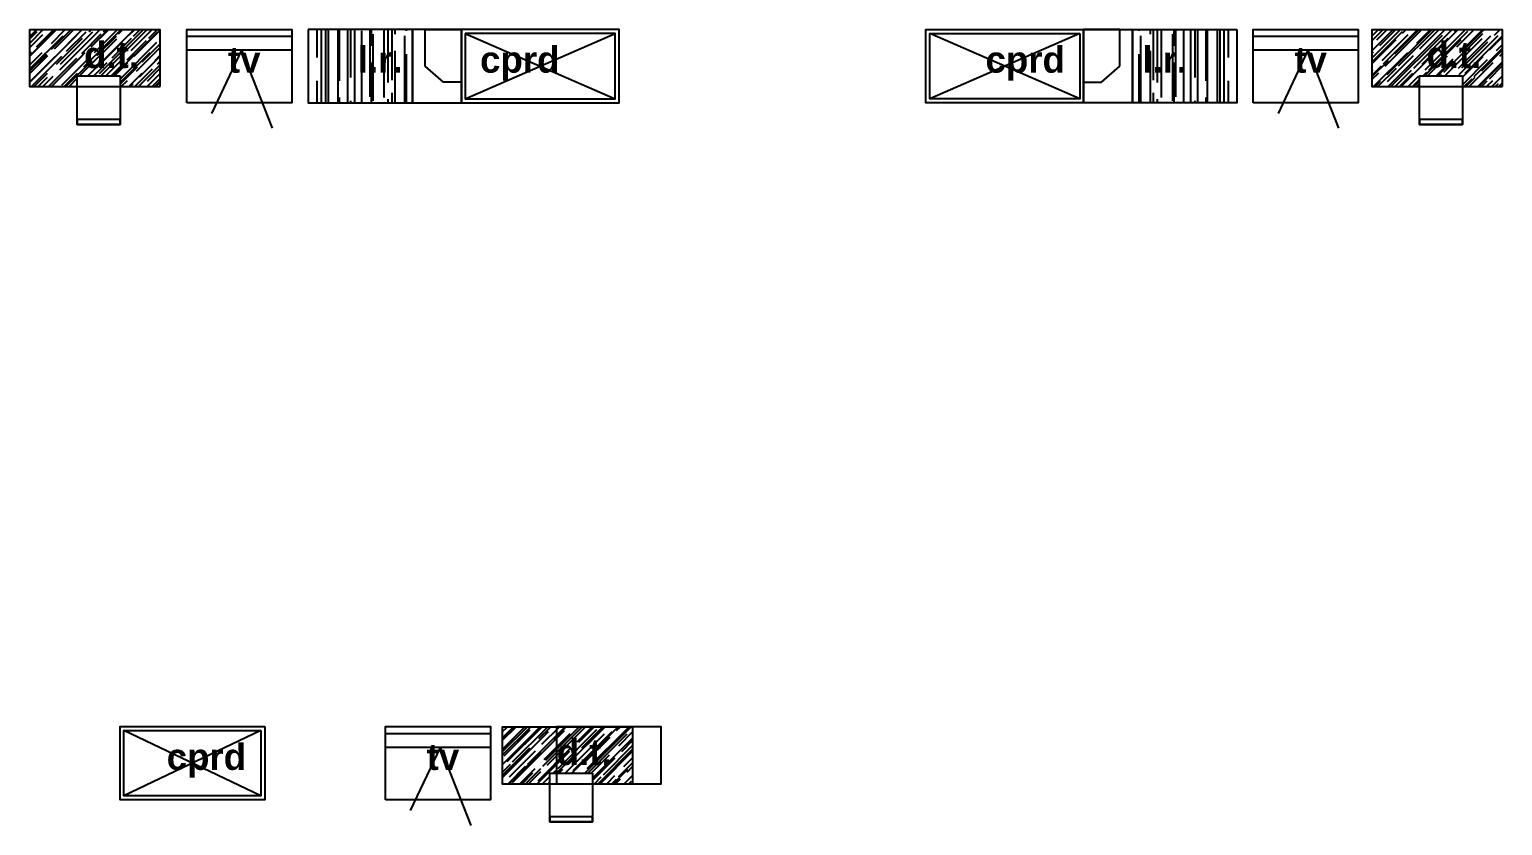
# Model space of a CAD drawing. Extents: x 250879 to 348495, y -51522 to -9360.
# Drawn here: x 286229 to 287352, y -21065 to -20458 of the extents above; entities that cross this region are included whole.
import ezdxf

# ---------------------------------------------------------------- set-up
doc = ezdxf.new("R2010")
doc.units = 0
for name, color, linetype in [('AXIS', 1, 'CONTINUOUS'), ('col', 2, 'CONTINUOUS'), ('DOOR', 4, 'CONTINUOUS'), ('WALL', 7, 'CONTINUOUS')]:
    doc.layers.add(name, color=color, linetype=linetype)
doc.styles.add('STYLE4', font='arialbd.ttf', dxfattribs={"height": 0.2})

# ---------------------------------------------------------------- blocks, each defined once
blk = doc.blocks.new('CPRD')
at = {"layer": 'DOOR'}
for p, q in [((-170853.4, 60429.6), (-170903.3, 60325.2)), ((-170903.3, 60429.6), (-170853.4, 60325.2))]:
    blk.add_line(p, q, dxfattribs=at)
for points in [[(-170906.3, 60432.6), (-170850.4, 60432.6), (-170850.4, 60322.2), (-170906.3, 60322.2)], [(-170903.3, 60429.6), (-170853.4, 60429.6), (-170853.4, 60325.2), (-170903.3, 60325.2)]]:
    blk.add_lwpolyline(points, close=True, dxfattribs=at)
at = {"layer": 'DOOR', "insert": (-170893.3, 60357.8), "char_height": 20, "width": 203.818, "attachment_point": 1, "rotation": 90, "style": 'STYLE4'}
blk.add_mtext('cprd', dxfattribs=at)
blk = doc.blocks.new('tv2')
at = {"layer": 'DOOR'}
for q in [(-170830.9, 60583.7), (-170842.3, 60537.5)]:
    blk.add_line((-170890.4, 60560.2), q, dxfattribs=at)
for points in [[(-170850.4, 60518.6), (-170906.3, 60518.6), (-170906.3, 60598.6), (-170850.4, 60598.6)], [(-170901.1, 60598.6), (-170890.4, 60598.6), (-170890.4, 60518.6), (-170901.1, 60518.6)]]:
    blk.add_lwpolyline(points, close=True, dxfattribs=at)
at = {"layer": 'DOOR', "insert": (-170893.3, 60550), "char_height": 20, "width": 203.818, "attachment_point": 1, "rotation": 90, "style": 'STYLE4'}
blk.add_mtext('tv', dxfattribs=at)
blk = doc.blocks.new('dt')
at = {"layer": 'DOOR'}
h = blk.add_hatch(dxfattribs=at)
h.set_pattern_fill('AR-RROOF', color=256, scale=7, angle=135, style=0)
h.set_pattern_definition([(135, (-170902.4104, 60623.411), (-15.8392, 5.9397), [105, -14, 35, -7]), (135, (-170911.468, 60627.519), (-1.6334, -11.5329), [21, -2.31, 42, -5.25]), (135, (-170909.0925, 60621.6787), (-29.05502, 22.42236), [56, -9.8, 28, -7])])
h.paths.add_polyline_path([(-170859.1, 60723.2), (-170902.4, 60723.2), (-170902.4, 60623.4), (-170859.1, 60623.4), (-170859.1, 60659.9), (-170867.2, 60659.9), (-170867.2, 60692.5), (-170859.1, 60692.5)])
h.paths.add_polyline_path([(-170898.3, 60660.1), (-170898.3, 60705.1), (-170867.7, 60705.1), (-170867.7, 60660.1)], flags=24)
for points in [[(-170859.1, 60723.2), (-170902.4, 60723.2), (-170902.4, 60623.4), (-170859.1, 60623.4)], [(-170867.2, 60692.5), (-170830.1, 60692.5), (-170830.1, 60659.9), (-170867.2, 60659.9)], [(-170830.1, 60692.5), (-170833.9, 60692.5), (-170833.9, 60659.9), (-170830.1, 60659.9)]]:
    blk.add_lwpolyline(points, close=True, dxfattribs=at)
at = {"layer": 'DOOR', "insert": (-170893.3, 60665.1), "char_height": 20, "width": 203.818, "attachment_point": 1, "rotation": 90, "style": 'STYLE4'}
blk.add_mtext('d.t.', dxfattribs=at)
blk = doc.blocks.new('cp')
at = {"layer": 'DOOR'}
blk.add_line((286410, -20595.1), (286397.8, -20608.9), dxfattribs=at)
blk.add_lwpolyline([(286425.8, -20581.4), (286369.8, -20581.4), (286369.8, -20618.6), (286425.8, -20618.6)], close=True, dxfattribs=at)
blk.add_lwpolyline([(286397.8, -20608.9), (286369.8, -20608.9), (286369.8, -20581.4), (286410, -20581.4), (286410, -20595.1)], dxfattribs=at)
blk = doc.blocks.new('cb5')
at = {"layer": 'DOOR'}
for p, q in [((287029.9, -20511.3), (286915.5, -20461.3)), ((287029.9, -20461.3), (286915.5, -20511.3))]:
    blk.add_line(p, q, dxfattribs=at)
for points in [[(287032.9, -20458.3), (287032.9, -20514.3), (286912.5, -20514.3), (286912.5, -20458.3)], [(287029.9, -20461.3), (287029.9, -20511.3), (286915.5, -20511.3), (286915.5, -20461.3)]]:
    blk.add_lwpolyline(points, close=True, dxfattribs=at)
at = {"layer": 'WALL', "linetype": 'Continuous', "xscale": -1, "rotation": 90}
blk.add_blockref('cp', (266451.5, 265911.5), dxfattribs=at)
at = {"layer": 'DOOR', "insert": (286958.1, -20471.3), "char_height": 20, "width": 203.818, "attachment_point": 1, "style": 'STYLE4'}
blk.add_mtext('cprd', dxfattribs=at)

msp = doc.modelspace()

# ---------------------------------------------------------------- hatches: boundary and pattern name
at = {"layer": 'AXIS'}
h = msp.add_hatch(dxfattribs=at)
h.set_pattern_fill('AR-RROOF', color=256, scale=0.5, angle=-90, style=0)
h.set_pattern_definition([(270, (307139.72, 265911.505), (12.7, -27.94), [190.5, -25.4, 63.5, -12.7]), (270, (307146.07, 265894.614), (16.891, 12.7), [38.1, -4.191, 76.2, -9.525]), (270, (307150.515, 265905.1546), (8.509, -66.04), [101.6, -17.78, 50.8, -12.7])])
h.paths.add_polyline_path([(286521.08941, -20514.25612), (286521.08941, -20458.33774), (286441.40344, -20458.33774), (286441.40344, -20514.25612)])
h = msp.add_hatch(dxfattribs=at)
h.set_pattern_fill('AR-RROOF', color=256, scale=0.5, angle=-90, style=0)
h.set_pattern_definition([(270, (266451.535, 265911.505), (-12.7, -27.94), [190.5, -25.4, 63.5, -12.7]), (270, (266445.185, 265894.614), (-16.891, 12.7), [38.1, -4.191, 76.2, -9.525]), (270, (266440.74, 265905.1546), (-8.509, -66.04), [101.6, -17.78, 50.8, -12.7])])
h.paths.add_polyline_path([(287070.16585, -20514.25612), (287070.16585, -20458.33774), (287149.85182, -20458.33774), (287149.85182, -20514.25612)])

# ---------------------------------------------------------------- linework, layer by layer
at = {"layer": 'DOOR'}
for p, q in [((286561.33941, -20511.25612), (286675.73241, -20461.33774)), ((286561.33941, -20461.33774), (286675.73241, -20511.25612))]:
    msp.add_line(p, q, dxfattribs=at)
for points in [[(286441.40344, -20458.33774), (286441.40344, -20514.25612), (286521.08941, -20514.25612), (286521.08941, -20458.33774)], [(286558.33941, -20458.33774), (286558.33941, -20514.25612), (286678.73241, -20514.25612), (286678.73241, -20458.33774)], [(287149.85182, -20458.33774), (287149.85182, -20514.25612), (287070.16585, -20514.25612), (287070.16585, -20458.33774)], [(286561.33941, -20461.33774), (286561.33941, -20511.25612), (286675.73241, -20511.25612), (286675.73241, -20461.33774)]]:
    msp.add_lwpolyline(points, close=True, dxfattribs=at)
at = {"layer": 'DOOR', "linetype": 'Continuous', "ltscale": 3}
msp.add_lwpolyline([(286630.96874, -21033.64691), (286710.71959, -21033.64691), (286710.71959, -20990.29132), (286630.96874, -20990.29132)], close=True, dxfattribs=at)

# ---------------------------------------------------------------- block references
at = {"layer": 'col', "rotation": 270}
for name, p in [('tv2', (225830.37422, -191364.61674)), ('tv2', (226643.65544, -191364.61674)), ('dt', (225605.51091, -191361.00263)), ('dt', (226629.23708, -191361.00263)), ('CPRD', (225975.78838, -191896.31579)), ('tv2', (225981.84751, -191896.31579)), ('dt', (225965.96327, -191892.70168))]:
    msp.add_blockref(name, p, dxfattribs=at)
at = {"layer": 'WALL', "linetype": 'Continuous', "rotation": 270}
msp.add_blockref('cp', (307139.7202, 265911.50457), dxfattribs=at)
at = {"layer": 'WALL', "linetype": 'Continuous'}
msp.add_blockref('cb5', (0, 0), dxfattribs=at)

# ---------------------------------------------------------------- texts
at = {"layer": 'DOOR', "char_height": 20, "width": 203.81837, "style": 'STYLE4'}
for s, insert, attachment_point in [('l.r.', (286513.56136, -20471.2908), 3), ('cprd', (286633.12664, -20471.2908), 3), ('l.r.', (287077.6939, -20471.2908), 1)]:
    msp.add_mtext(s, dxfattribs=dict(at, insert=insert, attachment_point=attachment_point))

doc.saveas('drawing.dxf')
